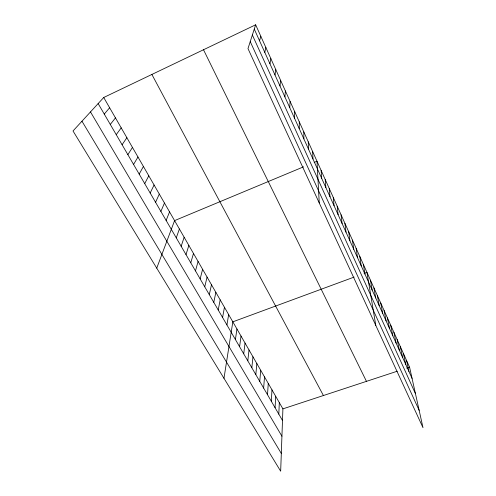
<?xml version="1.0" encoding="UTF-8"?>
<svg xmlns="http://www.w3.org/2000/svg" width="496" height="496" viewBox="0 0 496 496"><rect width="100%" height="100%" fill="white"/><g stroke="black" fill="none" stroke-linecap="round" stroke-linejoin="round"><path stroke-width="0.74" d="M299.237 128.631L299.305 121.904M294.531 118.215L294.729 111.724M103.726 97.495L282.912 408.865L280.674 471.2L73.011 130.969L103.726 97.495L255.651 24.8L409.572 367.164L422.989 427.651L247.981 48.589L255.651 24.8M278.814 414.148L279.31 402.603M275.088 407.743L275.671 396.279M289.757 107.644L290.086 101.401M271.318 401.27L271.988 389.881M267.511 394.723L268.268 383.414M263.655 388.095L264.504 376.873M284.909 96.918L285.38 90.929M259.761 381.399L260.698 370.264M255.818 374.623L256.854 363.574M251.832 367.772L252.96 356.816M279.992 86.031L280.606 80.302M247.802 360.84L249.023 349.978M243.722 353.822L245.043 343.058M239.593 346.729L241.019 336.065M275.001 74.983L275.757 69.527M235.414 339.549L236.945 328.991M223.975 378.305L232.829 321.83L354.125 277.09M226.914 324.93L228.662 314.594M269.936 63.767L270.841 58.59M222.586 317.49L224.446 307.266M218.209 309.963L220.181 299.851M213.776 302.343L215.865 292.355M264.79 52.384L265.85 47.492M209.287 294.624L211.494 284.76M204.743 286.818L207.074 277.084M200.142 278.913L202.604 269.309M259.569 40.821L260.791 36.233M195.486 270.903L198.071 261.442M190.774 262.799L193.49 253.475M186 254.591L188.852 245.408M181.164 246.283L184.152 237.249M176.266 237.863L179.397 228.985M156.742 268.144L174.58 220.615L303.595 166.823M166.129 220.435L169.558 211.885M160.884 211.42L164.467 203.038M155.564 202.275L159.309 194.072M150.176 193.012L154.082 184.996M144.714 183.619L148.788 175.789M139.171 174.096L143.418 166.464M133.56 164.443L137.981 157.009M127.863 154.653L132.463 147.43M122.09 144.72L126.877 137.714M116.231 134.652L121.21 127.869M110.292 124.44L115.463 117.887M104.265 114.08L109.635 107.762M314.166 162.415L316.987 161.237L319.25 202.957M364.095 273.414L366.947 272.36L375.788 325.413M282.912 408.865L397.222 371.231M406.658 368.125L409.572 367.164M81.964 121.21L281.313 453.437M90.489 111.922L281.933 436.226M98.152 103.571L282.497 420.484M151.888 74.45L323.417 395.529M203.503 49.755L366.457 381.356M250.232 41.608L419.151 410.347M252.365 34.999L415.443 393.632M254.268 29.084L412.058 378.392M406.515 360.369L408.946 371.504M403.422 353.499L405.796 364.535M400.297 346.543L402.616 357.48M397.135 339.512L399.392 350.35M393.936 332.401L396.13 343.127M390.699 325.202L392.832 335.823M387.426 317.917L389.49 328.426M384.115 310.552L386.111 320.943M380.761 303.093L382.689 313.373M377.369 295.548L379.223 305.703M373.941 287.909L375.72 297.941M370.462 280.184L372.167 290.086M363.388 264.442L364.932 274.071M359.78 256.426L361.249 265.912M356.134 248.31L357.517 257.647M352.439 240.089L353.735 249.277M348.7 231.768L349.909 240.802M344.912 223.343L346.028 232.215M341.074 214.811L342.097 223.516M337.187 206.169L338.117 214.706M333.25 197.414L334.087 205.778M329.263 188.548L329.995 196.726M325.227 179.564L325.853 187.556M321.135 170.463L321.656 178.262M312.66 151.609L312.957 159.005M308.27 141.844L308.45 149.023M303.819 131.942L303.874 138.899"/></g></svg>
